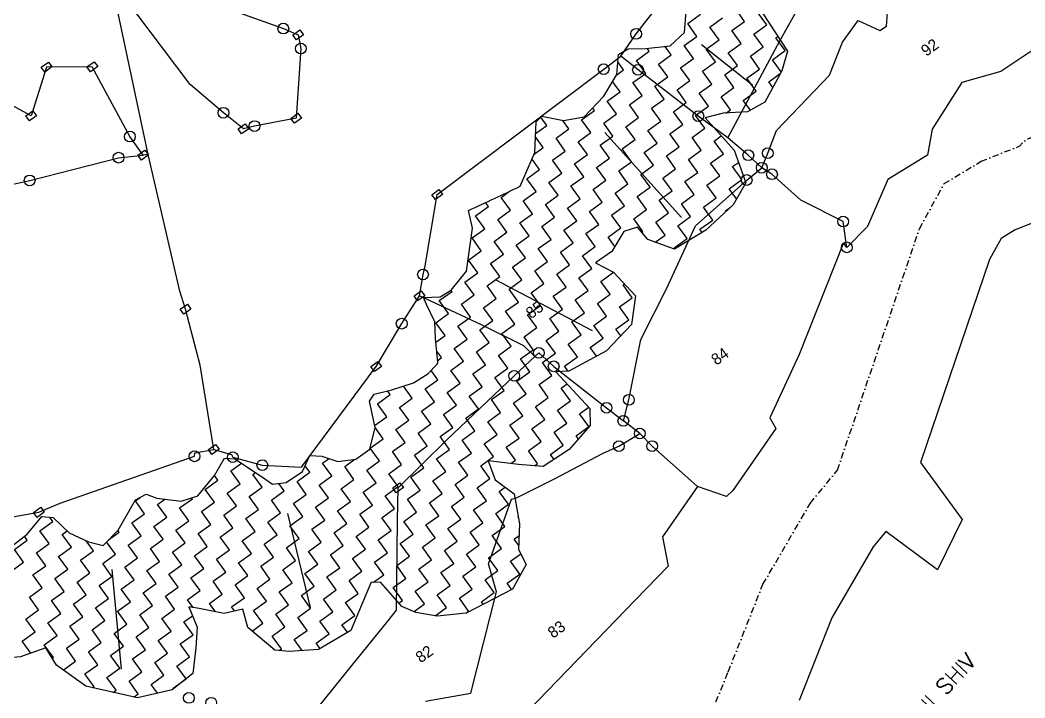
# Model space of a CAD drawing. Header units: metres. Extents: x 347706 to 350992, y 1759363 to 1763257.
# Drawn here: x 348433 to 349234, y 1759648 to 1760188 of the extents above; entities that cross this region are included whole.
import ezdxf

# ---------------------------------------------------------------- set-up
doc = ezdxf.new("R2010")
doc.units = ezdxf.units.M
doc.header["$MEASUREMENT"] = 0
doc.linetypes.add('DASHDOT', pattern=[1, 0.5, -0.25, 0, -0.25])
for name, color, linetype in [('POLY_HATCH', 12, 'Continuous'), ('POLY_PARCEL', 6, 'Continuous'), ('POLY_WATER', 4, 'Continuous'), ('SYM_ARROW', 1, 'Continuous'), ('TEXT_MAPOUT', 7, 'Continuous'), ('TEXT_PARCEL', 7, 'Continuous'), ('V_BOUND_STREAM_LINE', 7, 'DASHDOT')]:
    doc.layers.add(name, color=color, linetype=linetype)
doc.styles.get("Standard").update_dxf_attribs({"font": 'simplex.shx'})
doc.styles.add('TEXT_MAP', font='')
doc.styles.get('TEXT_MAP').set_extended_font_data('Kruti Dev 050')

msp = doc.modelspace()

# ---------------------------------------------------------------- linework, layer by layer
for points in [[(348650.51, 1760175.93), (348656.2, 1760180.04), (348659.04, 1760176.11), (348653.36, 1760172)], [(348449.98, 1760150.32), (348455.66, 1760154.43), (348458.5, 1760150.5), (348452.82, 1760146.39)], [(348486.4, 1760150.58), (348492.09, 1760154.69), (348494.93, 1760150.76), (348489.24, 1760146.65)], [(348437.66, 1760111.43), (348443.35, 1760115.54), (348446.19, 1760111.61), (348440.51, 1760107.5)], [(348648.92, 1760109.55), (348654.61, 1760113.66), (348657.45, 1760109.72), (348651.77, 1760105.61)], [(348606.81, 1760101.13), (348612.5, 1760105.24), (348615.34, 1760101.31), (348609.65, 1760097.2)], [(348526.93, 1760080.18), (348532.62, 1760084.29), (348535.46, 1760080.35), (348529.77, 1760076.24)], [(348761.3, 1760048.67), (348766.98, 1760052.78), (348769.83, 1760048.85), (348764.14, 1760044.74)], [(348747.11, 1759967.94), (348752.8, 1759972.05), (348755.64, 1759968.12), (348749.96, 1759964.01)], [(348560.79, 1759957.36), (348566.47, 1759961.47), (348569.32, 1759957.53), (348563.63, 1759953.42)], [(348712.69, 1759911.65), (348718.38, 1759915.76), (348721.22, 1759911.83), (348715.53, 1759907.72)], [(348583.17, 1759845.54), (348588.85, 1759849.65), (348591.7, 1759845.71), (348586.01, 1759841.6)], [(348730.17, 1759814.99), (348735.86, 1759819.1), (348738.7, 1759815.16), (348733.02, 1759811.05)], [(348443.85, 1759795.41), (348449.54, 1759799.53), (348452.38, 1759795.59), (348446.7, 1759791.48)]]:
    msp.add_lwpolyline(points, close=True)
for centre in [(348642.97, 1760181.08), (348924.17, 1760176.85), (348656.9, 1760165.17), (348898.33, 1760148.73), (348925.71, 1760148.2), (348595.16, 1760114), (348973.77, 1760111.37), (348620, 1760103.38), (348520.65, 1760095), (349029.11, 1760081.8), (348511.62, 1760078.18), (349013.63, 1760080.11), (349024.33, 1760070.18), (348440.74, 1760060.09), (349012.34, 1760060.38), (349032.49, 1760064.98), (349089.25, 1760027.28), (349092.17, 1760006.71), (348754.31, 1759985.07), (348737.31, 1759945.9), (348846.64, 1759922.58), (348858.48, 1759911.86), (348827.01, 1759904.29), (348918.45, 1759885.19), (348900.56, 1759878.84), (348914.02, 1759868.38), (348927.1, 1759858.33), (348910.44, 1759848.22), (348936.95, 1759848.27), (348572.14, 1759840.16), (348602.68, 1759839.46), (348626.18, 1759833.11), (348567.64, 1759647.53), (348585.44, 1759643.67)]:
    msp.add_circle(centre, 4.29)
at = {"layer": 'POLY_HATCH'}
for p, q in [((349020.6, 1760199.94), (349044.83, 1760163.09)), ((348962.83, 1760177.86), (348963.97, 1760195.06)), ((348951.28, 1760167.25), (348962.83, 1760177.86)), ((348931.92, 1760165.11), (348951.28, 1760167.25)), ((348908.82, 1760144.36), (348910.12, 1760160.54)), ((348910.12, 1760160.54), (348917.81, 1760165.08)), ((348917.81, 1760165.08), (348931.92, 1760165.11)), ((349044.83, 1760163.09), (349040.33, 1760147.42)), ((348898.53, 1760127.32), (348908.82, 1760144.36)), ((349040.33, 1760147.42), (349026.78, 1760122.38)), ((348882.75, 1760110.83), (348898.53, 1760127.32)), ((349026.78, 1760122.38), (349013.09, 1760114.74)), ((348844.39, 1760106.82), (348849.05, 1760111.31)), ((348849.05, 1760111.31), (348866.21, 1760107.91)), ((348866.21, 1760107.91), (348882.75, 1760110.83)), ((348993.56, 1760113.61), (348979.2, 1760110)), ((348979.2, 1760110), (349002.29, 1760084.13)), ((349013.09, 1760114.74), (348993.56, 1760113.61)), ((348843.4, 1760082.39), (348844.39, 1760106.82)), ((348831.83, 1760055.39), (348843.4, 1760082.39)), ((349002.29, 1760084.13), (349011.53, 1760058.06)), ((349011.53, 1760058.06), (349001.5, 1760040.65)), ((349001.5, 1760040.65), (348979.89, 1760020.51)), ((348793.62, 1760021.95), (348790.67, 1760036.2)), ((348789.06, 1759987.6), (348793.62, 1760021.95)), ((348925.16, 1760022.73), (348914.38, 1760019.36)), ((348933.41, 1760012.88), (348925.16, 1760022.73)), ((348914.38, 1760019.36), (348904.94, 1760003.49)), ((348979.89, 1760020.51), (348954.79, 1760005.19)), ((348954.79, 1760005.19), (348933.41, 1760012.88)), ((348904.94, 1760003.49), (348891.68, 1759994.47)), ((348891.68, 1759994.47), (348906.19, 1759986.9)), ((348776.79, 1759972.52), (348789.06, 1759987.6)), ((348906.19, 1759986.9), (348923.8, 1759968.01)), ((348754.79, 1759966.69), (348768.09, 1759967.36)), ((348757.16, 1759961.06), (348754.79, 1759966.69)), ((348768.09, 1759967.36), (348776.79, 1759972.52)), ((348923.8, 1759968.01), (348920.46, 1759945.27)), ((348763.78, 1759947.21), (348757.16, 1759961.06)), ((348764.28, 1759934.02), (348763.78, 1759947.21)), ((348920.46, 1759945.27), (348900.66, 1759924.18)), ((348766.13, 1759915.03), (348764.28, 1759934.02)), ((348900.66, 1759924.18), (348870.51, 1759908.03)), ((348758.09, 1759905.83), (348765.55, 1759913.49)), ((348765.55, 1759913.49), (348766.13, 1759915.03)), ((348746.79, 1759898.79), (348758.09, 1759905.83)), ((348870.51, 1759908.03), (348860.24, 1759907.38)), ((348860.24, 1759907.38), (348887.34, 1759878.26)), ((348729.46, 1759893.04), (348746.79, 1759898.79)), ((348711.62, 1759884.1), (348715.48, 1759889.71)), ((348715.48, 1759889.71), (348729.46, 1759893.04)), ((348716.1, 1759863.05), (348711.62, 1759884.1)), ((348887.34, 1759878.26), (348887.47, 1759864.8)), ((348711.9, 1759845.93), (348716.1, 1759863.05)), ((348887.47, 1759864.8), (348870.91, 1759845.49)), ((348700.76, 1759837.88), (348711.9, 1759845.93)), ((348870.91, 1759845.49), (348850.06, 1759832.11)), ((348587.99, 1759824.78), (348596.12, 1759838.56)), ((348596.12, 1759838.56), (348604.26, 1759838.24)), ((348604.26, 1759838.24), (348626.31, 1759823.58)), ((348658.17, 1759827.98), (348664.18, 1759840.79)), ((348664.18, 1759840.79), (348673.6, 1759840.26)), ((348673.6, 1759840.26), (348686.35, 1759835.92)), ((348686.35, 1759835.92), (348700.76, 1759837.88)), ((348830.3, 1759833.64), (348806.17, 1759836.52)), ((348806.17, 1759836.52), (348811.94, 1759821.5)), ((348850.06, 1759832.11), (348830.3, 1759833.64)), ((348574.87, 1759808.52), (348587.99, 1759824.78)), ((348626.31, 1759823.58), (348634.27, 1759818.04)), ((348645.28, 1759819.23), (348658.17, 1759827.98)), ((348811.94, 1759821.5), (348826.85, 1759810.26)), ((348634.27, 1759818.04), (348645.28, 1759819.23)), ((348511.31, 1759781.33), (348525.02, 1759805.36)), ((348525.02, 1759805.36), (348533.62, 1759809.88)), ((348533.62, 1759809.88), (348542.14, 1759806.88)), ((348542.14, 1759806.88), (348561.43, 1759804.45)), ((348561.43, 1759804.45), (348574.87, 1759808.52)), ((348826.85, 1759810.26), (348831.18, 1759786.28)), ((348438.85, 1759778.21), (348450.28, 1759792.12)), ((348450.28, 1759792.12), (348459.46, 1759791.28)), ((348459.46, 1759791.28), (348472.25, 1759779.06)), ((348499.18, 1759769.17), (348511.31, 1759781.33)), ((348831.18, 1759786.28), (348830.53, 1759765.88)), ((348418.23, 1759762.17), (348438.85, 1759778.21)), ((348472.25, 1759779.06), (348487.51, 1759772.03)), ((348487.51, 1759772.03), (348499.18, 1759769.17)), ((348830.53, 1759765.88), (348836.45, 1759753.79)), ((348836.45, 1759753.79), (348825.75, 1759734.19)), ((348712.99, 1759739.76), (348696.64, 1759701.4)), ((348720.69, 1759739.55), (348712.99, 1759739.76)), ((348737.3, 1759720.5), (348720.69, 1759739.55)), ((348825.75, 1759734.19), (348788.58, 1759715.23)), ((348575.97, 1759718.74), (348567.66, 1759720.07)), ((348567.66, 1759720.07), (348574.24, 1759703.94)), ((348595.69, 1759714.93), (348575.97, 1759718.74)), ((348610.68, 1759718.42), (348595.69, 1759714.93)), ((348614.54, 1759703.71), (348610.68, 1759718.42)), ((348748.66, 1759715.73), (348737.3, 1759720.5)), ((348765.55, 1759712.69), (348748.66, 1759715.73)), ((348788.58, 1759715.23), (348765.55, 1759712.69)), ((348574.24, 1759703.94), (348573.21, 1759687.38)), ((348636.19, 1759685.49), (348614.54, 1759703.71)), ((348696.64, 1759701.4), (348670.9, 1759686.18)), ((348453.72, 1759687.48), (348433.53, 1759680.22)), ((348461.99, 1759673.69), (348453.72, 1759687.48)), ((348573.21, 1759687.38), (348570.92, 1759667.09)), ((348647.7, 1759684.65), (348636.19, 1759685.49)), ((348670.9, 1759686.18), (348647.7, 1759684.65)), ((348433.53, 1759680.22), (348419.05, 1759678.97)), ((348485.49, 1759656.81), (348461.99, 1759673.69)), ((348570.92, 1759667.09), (348554.38, 1759654.01)), ((348526.64, 1759647.59), (348485.49, 1759656.81)), ((348554.38, 1759654.01), (348526.64, 1759647.59))]:
    msp.add_line(p, q, dxfattribs=at)
at = {"layer": 'POLY_HATCH', "linetype": 'Continuous'}
for p, q in [((348965.29, 1760185.12), (348975.51, 1760192.5)), ((348982.89, 1760182.29), (348993.1, 1760189.67)), ((349010.7, 1760186.84), (349003.32, 1760197.06)), ((349028.3, 1760184.01), (349020.92, 1760194.23)), ((348972.68, 1760174.91), (348965.29, 1760185.12)), ((348990.27, 1760172.08), (348982.89, 1760182.29)), ((349000.49, 1760179.46), (349010.7, 1760186.84)), ((349018.09, 1760176.63), (349028.3, 1760184.01)), ((348962.46, 1760167.52), (348972.68, 1760174.91)), ((349007.87, 1760169.25), (349000.49, 1760179.46)), ((349025.47, 1760166.42), (349018.09, 1760176.63)), ((349035.68, 1760173.8), (349037.11, 1760174.83)), ((349043.07, 1760163.59), (349035.68, 1760173.8)), ((348952.25, 1760160.14), (348947.42, 1760166.83)), ((348969.85, 1760157.31), (348962.46, 1760167.52)), ((348980.06, 1760164.69), (348990.27, 1760172.08)), ((348997.66, 1760161.86), (349007.87, 1760169.25)), ((349015.26, 1760159.03), (349025.47, 1760166.42)), ((348924.44, 1760155.59), (348934.65, 1760162.97)), ((348934.65, 1760162.97), (348933.02, 1760165.23)), ((348942.04, 1760152.76), (348952.25, 1760160.14)), ((348987.44, 1760154.48), (348980.06, 1760164.69)), ((349005.04, 1760151.65), (348997.66, 1760161.86)), ((349022.64, 1760148.82), (349015.26, 1760159.03)), ((349032.85, 1760156.2), (349043.07, 1760163.59)), ((348914.22, 1760148.2), (348909.64, 1760154.55)), ((348931.82, 1760145.37), (348924.44, 1760155.59)), ((348949.42, 1760142.54), (348942.04, 1760152.76)), ((348959.63, 1760149.93), (348969.85, 1760157.31)), ((348967.02, 1760139.71), (348959.63, 1760149.93)), ((348977.23, 1760147.1), (348987.44, 1760154.48)), ((348994.83, 1760144.27), (349005.04, 1760151.65)), ((349039.85, 1760146.53), (349032.85, 1760156.2)), ((348908.75, 1760144.24), (348914.22, 1760148.2)), ((348921.61, 1760137.99), (348931.82, 1760145.37)), ((348939.21, 1760135.16), (348949.42, 1760142.54)), ((348984.61, 1760136.88), (348977.23, 1760147.1)), ((349002.21, 1760134.05), (348994.83, 1760144.27)), ((349012.43, 1760141.44), (349022.64, 1760148.82)), ((349030.02, 1760138.61), (349039.12, 1760145.18)), ((348911.39, 1760130.6), (348905.46, 1760138.81)), ((348928.99, 1760127.77), (348921.61, 1760137.99)), ((348946.59, 1760124.94), (348939.21, 1760135.16)), ((348956.8, 1760132.33), (348967.02, 1760139.71)), ((348974.4, 1760129.5), (348984.61, 1760136.88)), ((348992, 1760126.67), (349002.21, 1760134.05)), ((349019.81, 1760131.22), (349012.43, 1760141.44)), ((349033.19, 1760134.22), (349030.02, 1760138.61)), ((348901.18, 1760123.22), (348911.39, 1760130.6)), ((348918.78, 1760120.39), (348928.99, 1760127.77)), ((348964.19, 1760122.11), (348956.8, 1760132.33)), ((348981.78, 1760119.28), (348974.4, 1760129.5)), ((348999.38, 1760116.45), (348992, 1760126.67)), ((349009.6, 1760123.84), (349019.81, 1760131.22)), ((348890.97, 1760115.84), (348889.49, 1760117.88)), ((348908.56, 1760113.01), (348901.18, 1760123.22)), ((348926.16, 1760110.18), (348918.78, 1760120.39)), ((348936.38, 1760117.56), (348946.59, 1760124.94)), ((348943.76, 1760107.35), (348936.38, 1760117.56)), ((348953.97, 1760114.73), (348964.19, 1760122.11)), ((348971.57, 1760111.9), (348981.78, 1760119.28)), ((349015.29, 1760115.97), (349009.6, 1760123.84)), ((348852.94, 1760103.9), (348848.19, 1760110.48)), ((348880.75, 1760108.45), (348890.97, 1760115.84)), ((348898.35, 1760105.62), (348908.56, 1760113.01)), ((348915.95, 1760102.79), (348926.16, 1760110.18)), ((348961.36, 1760104.52), (348953.97, 1760114.73)), ((348978.95, 1760101.69), (348971.57, 1760111.9)), ((348995.61, 1760113.72), (348999.38, 1760116.45)), ((348844.01, 1760097.44), (348852.94, 1760103.9)), ((348870.54, 1760101.07), (348865.49, 1760108.05)), ((348888.14, 1760098.24), (348880.75, 1760108.45)), ((348905.73, 1760095.41), (348898.35, 1760105.62)), ((348923.33, 1760092.58), (348915.95, 1760102.79)), ((348933.55, 1760099.96), (348943.76, 1760107.35)), ((348951.14, 1760097.13), (348961.36, 1760104.52)), ((348968.74, 1760094.3), (348978.95, 1760101.69)), ((348850.11, 1760086.3), (348843.91, 1760094.89)), ((348860.33, 1760093.69), (348870.54, 1760101.07)), ((348867.71, 1760083.47), (348860.33, 1760093.69)), ((348877.92, 1760090.86), (348888.14, 1760098.24)), ((348895.52, 1760088.03), (348905.73, 1760095.41)), ((348940.93, 1760089.75), (348933.55, 1760099.96)), ((348958.53, 1760086.92), (348951.14, 1760097.13)), ((348976.12, 1760084.09), (348968.74, 1760094.3)), ((348986.34, 1760091.47), (348992.05, 1760095.6)), ((348842.82, 1760081.03), (348850.11, 1760086.3)), ((348885.31, 1760080.64), (348877.92, 1760090.86)), ((348902.9, 1760077.81), (348895.52, 1760088.03)), ((348913.12, 1760085.2), (348923.33, 1760092.58)), ((348930.72, 1760082.37), (348940.93, 1760089.75)), ((348948.31, 1760079.54), (348958.53, 1760086.92)), ((348993.72, 1760081.26), (348986.34, 1760091.47)), ((348857.5, 1760076.09), (348867.71, 1760083.47)), ((348875.09, 1760073.26), (348885.31, 1760080.64)), ((348892.69, 1760070.43), (348902.9, 1760077.81)), ((348920.5, 1760074.98), (348913.12, 1760085.2)), ((348938.1, 1760072.15), (348930.72, 1760082.37)), ((348955.7, 1760069.32), (348948.31, 1760079.54)), ((348965.91, 1760076.71), (348976.12, 1760084.09)), ((348983.51, 1760073.88), (348993.72, 1760081.26)), ((348847.28, 1760068.7), (348841.16, 1760077.17)), ((348864.88, 1760065.87), (348857.5, 1760076.09)), ((348882.48, 1760063.04), (348875.09, 1760073.26)), ((348900.07, 1760060.21), (348892.69, 1760070.43)), ((348910.29, 1760067.6), (348920.5, 1760074.98)), ((348927.89, 1760064.77), (348938.1, 1760072.15)), ((348973.29, 1760066.49), (348965.91, 1760076.71)), ((348990.89, 1760063.66), (348983.51, 1760073.88)), ((349001.11, 1760071.05), (349005.74, 1760074.4)), ((349008.49, 1760060.83), (349001.11, 1760071.05)), ((348837.07, 1760061.32), (348847.28, 1760068.7)), ((348854.67, 1760058.49), (348864.88, 1760065.87)), ((348872.26, 1760055.66), (348882.48, 1760063.04)), ((348917.67, 1760057.38), (348910.29, 1760067.6)), ((348935.27, 1760054.55), (348927.89, 1760064.77)), ((348945.48, 1760061.94), (348955.7, 1760069.32)), ((348952.87, 1760051.72), (348945.48, 1760061.94)), ((348963.08, 1760059.11), (348973.29, 1760066.49)), ((348980.68, 1760056.28), (348990.89, 1760063.66)), ((348844.45, 1760051.11), (348837.07, 1760061.32)), ((348862.05, 1760048.28), (348854.67, 1760058.49)), ((348879.65, 1760045.45), (348872.26, 1760055.66)), ((348889.86, 1760052.83), (348900.07, 1760060.21)), ((348907.46, 1760050), (348917.67, 1760057.38)), ((348925.06, 1760047.17), (348935.27, 1760054.55)), ((348970.46, 1760048.89), (348963.08, 1760059.11)), ((348988.06, 1760046.06), (348980.68, 1760056.28)), ((348998.28, 1760053.45), (349008.49, 1760060.83)), ((349004.17, 1760045.29), (348998.28, 1760053.45)), ((348816.64, 1760046.55), (348823.34, 1760051.4)), ((348824.02, 1760036.34), (348816.64, 1760046.55)), ((348834.24, 1760043.72), (348844.45, 1760051.11)), ((348851.84, 1760040.89), (348862.05, 1760048.28)), ((348869.43, 1760038.06), (348879.65, 1760045.45)), ((348897.24, 1760042.62), (348889.86, 1760052.83)), ((348914.84, 1760039.79), (348907.46, 1760050)), ((348932.44, 1760036.96), (348925.06, 1760047.17)), ((348942.65, 1760044.34), (348952.87, 1760051.72)), ((348960.25, 1760041.51), (348970.46, 1760048.89)), ((348977.85, 1760038.68), (348988.06, 1760046.06)), ((348796.21, 1760031.79), (348806.43, 1760039.17)), ((348806.43, 1760039.17), (348804.1, 1760042.39)), ((348841.62, 1760033.51), (348834.24, 1760043.72)), ((348859.22, 1760030.68), (348851.84, 1760040.89)), ((348876.82, 1760027.85), (348869.43, 1760038.06)), ((348887.03, 1760035.23), (348897.24, 1760042.62)), ((348904.63, 1760032.4), (348914.84, 1760039.79)), ((348950.04, 1760034.13), (348942.65, 1760044.34)), ((348967.63, 1760031.3), (348960.25, 1760041.51)), ((348985.23, 1760028.47), (348977.85, 1760038.68)), ((348995.45, 1760035.85), (348999.48, 1760038.77)), ((348803.6, 1760021.57), (348796.21, 1760031.79)), ((348813.81, 1760028.96), (348824.02, 1760036.34)), ((348831.41, 1760026.13), (348841.62, 1760033.51)), ((348849.01, 1760023.3), (348859.22, 1760030.68)), ((348894.41, 1760025.02), (348887.03, 1760035.23)), ((348912.01, 1760022.19), (348904.63, 1760032.4)), ((348922.23, 1760029.57), (348932.44, 1760036.96)), ((348929.61, 1760019.36), (348922.23, 1760029.57)), ((348939.82, 1760026.74), (348950.04, 1760034.13)), ((348957.42, 1760023.91), (348967.63, 1760031.3)), ((348995.81, 1760035.35), (348995.45, 1760035.85)), ((348793.38, 1760014.19), (348803.6, 1760021.57)), ((348821.19, 1760018.74), (348813.81, 1760028.96)), ((348838.79, 1760015.91), (348831.41, 1760026.13)), ((348856.39, 1760013.08), (348849.01, 1760023.3)), ((348866.6, 1760020.47), (348876.82, 1760027.85)), ((348884.2, 1760017.64), (348894.41, 1760025.02)), ((348901.8, 1760014.81), (348912.01, 1760022.19)), ((348947.21, 1760016.53), (348939.82, 1760026.74)), ((348964.8, 1760013.7), (348957.42, 1760023.91)), ((348975.02, 1760021.08), (348985.23, 1760028.47)), ((348800.77, 1760003.98), (348793.38, 1760014.19)), ((348810.98, 1760011.36), (348821.19, 1760018.74)), ((348828.58, 1760008.53), (348838.79, 1760015.91)), ((348873.99, 1760010.25), (348866.6, 1760020.47)), ((348891.58, 1760007.42), (348884.2, 1760017.64)), ((348907.21, 1760007.32), (348901.8, 1760014.81)), ((348928.59, 1760018.63), (348929.61, 1760019.36)), ((348939.25, 1760010.78), (348947.21, 1760016.53)), ((348954.59, 1760006.32), (348964.8, 1760013.7)), ((348976.8, 1760018.62), (348975.02, 1760021.08)), ((348818.36, 1760001.15), (348810.98, 1760011.36)), ((348835.96, 1759998.32), (348828.58, 1760008.53)), ((348846.18, 1760005.7), (348856.39, 1760013.08)), ((348853.56, 1759995.49), (348846.18, 1760005.7)), ((348863.77, 1760002.87), (348873.99, 1760010.25)), ((348881.37, 1760000.04), (348891.58, 1760007.42)), ((348955.22, 1760005.45), (348954.59, 1760006.32)), ((348790.55, 1759996.59), (348800.77, 1760003.98)), ((348808.15, 1759993.76), (348818.36, 1760001.15)), ((348825.75, 1759990.93), (348835.96, 1759998.32)), ((348871.16, 1759992.65), (348863.77, 1760002.87)), ((348888.75, 1759989.82), (348881.37, 1760000.04)), ((348797.94, 1759986.38), (348790.55, 1759996.59)), ((348815.53, 1759983.55), (348808.15, 1759993.76)), ((348833.13, 1759980.72), (348825.75, 1759990.93)), ((348843.35, 1759988.1), (348853.56, 1759995.49)), ((348860.94, 1759985.27), (348871.16, 1759992.65)), ((348878.54, 1759982.44), (348888.75, 1759989.82)), ((348787.72, 1759978.99), (348797.94, 1759986.38)), ((348805.32, 1759976.16), (348815.53, 1759983.55)), ((348850.73, 1759977.89), (348843.35, 1759988.1)), ((348868.33, 1759975.06), (348860.94, 1759985.27)), ((348885.92, 1759972.23), (348878.54, 1759982.44)), ((348896.14, 1759979.61), (348906.2, 1759986.89)), ((348795.11, 1759968.78), (348787.72, 1759978.99)), ((348812.7, 1759965.95), (348805.32, 1759976.16)), ((348822.92, 1759973.33), (348833.13, 1759980.72)), ((348840.52, 1759970.5), (348850.73, 1759977.89)), ((348858.11, 1759967.67), (348868.33, 1759975.06)), ((348903.52, 1759969.4), (348896.14, 1759979.61)), ((348913.74, 1759976.78), (348914.87, 1759977.6)), ((348921.12, 1759966.57), (348913.74, 1759976.78)), ((348767.3, 1759964.23), (348777.51, 1759971.61)), ((348777.51, 1759971.61), (348776.82, 1759972.56)), ((348784.89, 1759961.4), (348795.11, 1759968.78)), ((348802.49, 1759958.57), (348812.7, 1759965.95)), ((348830.3, 1759963.12), (348822.92, 1759973.33)), ((348847.9, 1759960.29), (348840.52, 1759970.5)), ((348865.5, 1759957.46), (348858.11, 1759967.67)), ((348875.71, 1759964.84), (348885.92, 1759972.23)), ((348893.31, 1759962.01), (348903.52, 1759969.4)), ((348910.91, 1759959.18), (348921.12, 1759966.57)), ((348774.68, 1759954.01), (348767.3, 1759964.23)), ((348792.28, 1759951.18), (348784.89, 1759961.4)), ((348809.87, 1759948.35), (348802.49, 1759958.57)), ((348820.09, 1759955.74), (348830.3, 1759963.12)), ((348837.69, 1759952.91), (348847.9, 1759960.29)), ((348855.28, 1759950.08), (348865.5, 1759957.46)), ((348883.09, 1759954.63), (348875.71, 1759964.84)), ((348900.69, 1759951.8), (348893.31, 1759962.01)), ((348918.29, 1759948.97), (348910.91, 1759959.18)), ((348764.47, 1759946.63), (348774.68, 1759954.01)), ((348782.06, 1759943.8), (348792.28, 1759951.18)), ((348827.47, 1759945.52), (348820.09, 1759955.74)), ((348845.07, 1759942.69), (348837.69, 1759952.91)), ((348862.67, 1759939.86), (348855.28, 1759950.08)), ((348872.88, 1759947.25), (348883.09, 1759954.63)), ((348890.48, 1759944.42), (348900.69, 1759951.8)), ((348771.85, 1759936.42), (348764.47, 1759946.63)), ((348789.45, 1759933.59), (348782.06, 1759943.8)), ((348799.66, 1759940.97), (348809.87, 1759948.35)), ((348817.26, 1759938.14), (348827.47, 1759945.52)), ((348834.86, 1759935.31), (348845.07, 1759942.69)), ((348880.26, 1759937.03), (348872.88, 1759947.25)), ((348897.86, 1759934.2), (348890.48, 1759944.42)), ((348908.08, 1759941.59), (348918.29, 1759948.97)), ((348911.96, 1759936.21), (348908.08, 1759941.59)), ((348764.56, 1759931.14), (348771.85, 1759936.42)), ((348779.23, 1759926.2), (348789.45, 1759933.59)), ((348807.04, 1759930.76), (348799.66, 1759940.97)), ((348824.64, 1759927.93), (348817.26, 1759938.14)), ((348842.24, 1759925.1), (348834.86, 1759935.31)), ((348852.45, 1759932.48), (348862.67, 1759939.86)), ((348870.05, 1759929.65), (348880.26, 1759937.03)), ((348887.65, 1759926.82), (348897.86, 1759934.2)), ((348786.62, 1759915.99), (348779.23, 1759926.2)), ((348796.83, 1759923.37), (348807.04, 1759930.76)), ((348814.43, 1759920.54), (348824.64, 1759927.93)), ((348859.84, 1759922.27), (348852.45, 1759932.48)), ((348877.43, 1759919.44), (348870.05, 1759929.65)), ((348892.65, 1759919.89), (348887.65, 1759926.82)), ((348769.02, 1759918.82), (348765.25, 1759924.03)), ((348765.98, 1759916.62), (348769.02, 1759918.82)), ((348804.21, 1759913.16), (348796.83, 1759923.37)), ((348821.81, 1759910.33), (348814.43, 1759920.54)), ((348832.03, 1759917.71), (348842.24, 1759925.1)), ((348839.41, 1759907.5), (348832.03, 1759917.71)), ((348849.62, 1759914.88), (348859.84, 1759922.27)), ((348867.22, 1759912.05), (348877.43, 1759919.44)), ((348776.4, 1759908.6), (348786.62, 1759915.99)), ((348794, 1759905.77), (348804.21, 1759913.16)), ((348811.6, 1759902.94), (348821.81, 1759910.33)), ((348857.01, 1759904.67), (348849.62, 1759914.88)), ((348870.14, 1759908.01), (348867.22, 1759912.05)), ((348766.19, 1759901.22), (348760.83, 1759908.64)), ((348783.79, 1759898.39), (348776.4, 1759908.6)), ((348801.38, 1759895.56), (348794, 1759905.77)), ((348818.98, 1759892.73), (348811.6, 1759902.94)), ((348829.2, 1759900.11), (348839.41, 1759907.5)), ((348846.79, 1759897.28), (348857.01, 1759904.67)), ((348745.76, 1759886.45), (348738.77, 1759896.13)), ((348755.98, 1759893.84), (348766.19, 1759901.22)), ((348763.36, 1759883.62), (348755.98, 1759893.84)), ((348773.57, 1759891.01), (348783.79, 1759898.39)), ((348791.17, 1759888.18), (348801.38, 1759895.56)), ((348836.58, 1759889.9), (348829.2, 1759900.11)), ((348854.18, 1759887.07), (348846.79, 1759897.28)), ((348864.39, 1759894.45), (348869.1, 1759897.86)), ((348871.77, 1759884.24), (348864.39, 1759894.45)), ((348717.95, 1759881.9), (348728.16, 1759889.28)), ((348728.16, 1759889.28), (348726.04, 1759892.23)), ((348735.55, 1759879.07), (348745.76, 1759886.45)), ((348780.96, 1759880.79), (348773.57, 1759891.01)), ((348798.55, 1759877.96), (348791.17, 1759888.18)), ((348808.77, 1759885.35), (348818.98, 1759892.73)), ((348816.15, 1759875.13), (348808.77, 1759885.35)), ((348826.37, 1759882.52), (348836.58, 1759889.9)), ((348843.96, 1759879.69), (348854.18, 1759887.07)), ((348725.33, 1759871.69), (348717.95, 1759881.9)), ((348742.93, 1759868.86), (348735.55, 1759879.07)), ((348753.15, 1759876.24), (348763.36, 1759883.62)), ((348770.74, 1759873.41), (348780.96, 1759880.79)), ((348788.34, 1759870.58), (348798.55, 1759877.96)), ((348833.75, 1759872.3), (348826.37, 1759882.52)), ((348851.35, 1759869.47), (348843.96, 1759879.69)), ((348861.56, 1759876.86), (348871.77, 1759884.24)), ((348879.16, 1759874.03), (348886.41, 1759879.27)), ((348715.74, 1759864.75), (348725.33, 1759871.69)), ((348760.53, 1759866.03), (348753.15, 1759876.24)), ((348778.13, 1759863.2), (348770.74, 1759873.41)), ((348795.72, 1759860.37), (348788.34, 1759870.58)), ((348805.94, 1759867.75), (348816.15, 1759875.13)), ((348823.54, 1759864.92), (348833.75, 1759872.3)), ((348841.13, 1759862.09), (348851.35, 1759869.47)), ((348868.94, 1759866.64), (348861.56, 1759876.86)), ((348886.54, 1759863.81), (348879.16, 1759874.03)), ((348722.5, 1759854.09), (348716.08, 1759862.98)), ((348732.72, 1759861.47), (348742.93, 1759868.86)), ((348740.1, 1759851.26), (348732.72, 1759861.47)), ((348750.32, 1759858.64), (348760.53, 1759866.03)), ((348767.91, 1759855.81), (348778.13, 1759863.2)), ((348813.32, 1759857.54), (348805.94, 1759867.75)), ((348830.92, 1759854.71), (348823.54, 1759864.92)), ((348848.52, 1759851.88), (348841.13, 1759862.09)), ((348858.73, 1759859.26), (348868.94, 1759866.64)), ((348876.33, 1759856.43), (348886.54, 1759863.81)), ((348712.29, 1759846.7), (348722.5, 1759854.09)), ((348757.7, 1759848.43), (348750.32, 1759858.64)), ((348775.3, 1759845.6), (348767.91, 1759855.81)), ((348785.51, 1759852.98), (348795.72, 1759860.37)), ((348803.11, 1759850.15), (348813.32, 1759857.54)), ((348820.71, 1759847.32), (348830.92, 1759854.71)), ((348866.11, 1759849.05), (348858.73, 1759859.26)), ((348878.14, 1759853.92), (348876.33, 1759856.43)), ((348719.67, 1759836.49), (348712.29, 1759846.7)), ((348729.89, 1759843.87), (348740.1, 1759851.26)), ((348747.49, 1759841.04), (348757.7, 1759848.43)), ((348765.08, 1759838.21), (348775.3, 1759845.6)), ((348792.89, 1759842.77), (348785.51, 1759852.98)), ((348810.49, 1759839.94), (348803.11, 1759850.15)), ((348828.09, 1759837.11), (348820.71, 1759847.32)), ((348838.3, 1759844.49), (348848.52, 1759851.88)), ((348855.9, 1759841.66), (348866.11, 1759849.05)), ((348674.27, 1759834.77), (348679.22, 1759838.35)), ((348691.86, 1759831.94), (348699.92, 1759837.76)), ((348737.27, 1759833.66), (348729.89, 1759843.87)), ((348754.87, 1759830.83), (348747.49, 1759841.04)), ((348772.47, 1759828), (348765.08, 1759838.21)), ((348782.68, 1759835.38), (348792.89, 1759842.77)), ((348800.28, 1759832.55), (348810.49, 1759839.94)), ((348845.69, 1759834.28), (348838.3, 1759844.49)), ((348858.77, 1759837.7), (348855.9, 1759841.66)), ((348601.05, 1759828.49), (348609.61, 1759834.68)), ((348664.05, 1759827.38), (348660.32, 1759832.55)), ((348681.65, 1759824.55), (348674.27, 1759834.77)), ((348699.25, 1759821.72), (348691.86, 1759831.94)), ((348709.46, 1759829.11), (348719.67, 1759836.49)), ((348727.06, 1759826.28), (348737.27, 1759833.66)), ((348744.66, 1759823.45), (348754.87, 1759830.83)), ((348790.06, 1759825.17), (348782.68, 1759835.38)), ((348807.66, 1759822.34), (348800.28, 1759832.55)), ((348824.28, 1759834.36), (348828.09, 1759837.11)), ((348843.4, 1759832.62), (348845.69, 1759834.28)), ((348590.83, 1759821.11), (348588.07, 1759824.92)), ((348608.43, 1759818.28), (348601.05, 1759828.49)), ((348618.64, 1759825.66), (348620.82, 1759827.23)), ((348626.03, 1759815.45), (348618.64, 1759825.66)), ((348653.84, 1759820), (348664.05, 1759827.38)), ((348671.44, 1759817.17), (348681.65, 1759824.55)), ((348689.03, 1759814.34), (348699.25, 1759821.72)), ((348716.84, 1759818.89), (348709.46, 1759829.11)), ((348734.44, 1759816.06), (348727.06, 1759826.28)), ((348752.04, 1759813.23), (348744.66, 1759823.45)), ((348762.25, 1759820.62), (348772.47, 1759828)), ((348779.85, 1759817.79), (348790.06, 1759825.17)), ((348797.45, 1759814.96), (348807.66, 1759822.34)), ((348580.62, 1759813.72), (348590.83, 1759821.11)), ((348588, 1759803.51), (348580.62, 1759813.72)), ((348598.22, 1759810.89), (348608.43, 1759818.28)), ((348615.81, 1759808.06), (348626.03, 1759815.45)), ((348643.63, 1759812.62), (348639.31, 1759818.58)), ((348661.22, 1759809.79), (348653.84, 1759820)), ((348678.82, 1759806.96), (348671.44, 1759817.17)), ((348696.42, 1759804.13), (348689.03, 1759814.34)), ((348706.63, 1759811.51), (348716.84, 1759818.89)), ((348724.23, 1759808.68), (348734.44, 1759816.06)), ((348741.83, 1759805.85), (348752.04, 1759813.23)), ((348769.64, 1759810.4), (348762.25, 1759820.62)), ((348787.23, 1759807.57), (348779.85, 1759817.79)), ((348804.83, 1759804.74), (348797.45, 1759814.96)), ((348815.05, 1759812.13), (348819.81, 1759815.57)), ((348525, 1759804.62), (348528.7, 1759807.3)), ((348542.59, 1759801.79), (348548.53, 1759806.08)), ((348560.19, 1759798.96), (348570.41, 1759806.34)), ((348570.41, 1759806.34), (348569.91, 1759807.02)), ((348605.6, 1759800.68), (348598.22, 1759810.89)), ((348623.2, 1759797.85), (348615.81, 1759808.06)), ((348633.41, 1759805.23), (348643.63, 1759812.62)), ((348640.8, 1759795.02), (348633.41, 1759805.23)), ((348651.01, 1759802.4), (348661.22, 1759809.79)), ((348668.61, 1759799.57), (348678.82, 1759806.96)), ((348714.01, 1759801.3), (348706.63, 1759811.51)), ((348731.61, 1759798.47), (348724.23, 1759808.68)), ((348749.21, 1759795.64), (348741.83, 1759805.85)), ((348759.42, 1759803.02), (348769.64, 1759810.4)), ((348777.02, 1759800.19), (348787.23, 1759807.57)), ((348822.43, 1759801.91), (348815.05, 1759812.13)), ((348532.38, 1759794.4), (348525, 1759804.62)), ((348549.98, 1759791.57), (348542.59, 1759801.79)), ((348567.58, 1759788.74), (348560.19, 1759798.96)), ((348577.79, 1759796.13), (348588, 1759803.51)), ((348595.39, 1759793.3), (348605.6, 1759800.68)), ((348612.98, 1759790.47), (348623.2, 1759797.85)), ((348658.39, 1759792.19), (348651.01, 1759802.4)), ((348675.99, 1759789.36), (348668.61, 1759799.57)), ((348686.2, 1759796.74), (348696.42, 1759804.13)), ((348703.8, 1759793.91), (348714.01, 1759801.3)), ((348721.4, 1759791.08), (348731.61, 1759798.47)), ((348766.81, 1759792.81), (348759.42, 1759803.02)), ((348784.4, 1759789.98), (348777.02, 1759800.19)), ((348794.62, 1759797.36), (348804.83, 1759804.74)), ((348802, 1759787.15), (348794.62, 1759797.36)), ((348812.22, 1759794.53), (348822.43, 1759801.91)), ((348459.16, 1759788.12), (348456.7, 1759791.53)), ((348522.17, 1759787.02), (348532.38, 1759794.4)), ((348539.76, 1759784.19), (348549.98, 1759791.57)), ((348585.17, 1759785.91), (348577.79, 1759796.13)), ((348602.77, 1759783.08), (348595.39, 1759793.3)), ((348620.37, 1759780.25), (348612.98, 1759790.47)), ((348630.58, 1759787.64), (348640.8, 1759795.02)), ((348648.18, 1759784.81), (348658.39, 1759792.19)), ((348665.78, 1759781.98), (348675.99, 1759789.36)), ((348693.59, 1759786.53), (348686.2, 1759796.74)), ((348711.18, 1759783.7), (348703.8, 1759793.91)), ((348728.78, 1759780.87), (348721.4, 1759791.08)), ((348739, 1759788.25), (348749.21, 1759795.64)), ((348756.59, 1759785.42), (348766.81, 1759792.81)), ((348774.19, 1759782.59), (348784.4, 1759789.98)), ((348819.6, 1759784.32), (348812.22, 1759794.53)), ((348829.81, 1759791.7), (348830.16, 1759791.95)), ((348830.34, 1759790.98), (348829.81, 1759791.7)), ((348448.95, 1759780.74), (348459.16, 1759788.12)), ((348529.55, 1759776.8), (348522.17, 1759787.02)), ((348547.15, 1759773.97), (348539.76, 1759784.19)), ((348557.36, 1759781.36), (348567.58, 1759788.74)), ((348564.75, 1759771.14), (348557.36, 1759781.36)), ((348574.96, 1759778.53), (348585.17, 1759785.91)), ((348592.56, 1759775.7), (348602.77, 1759783.08)), ((348637.97, 1759777.42), (348630.58, 1759787.64)), ((348655.56, 1759774.59), (348648.18, 1759784.81)), ((348673.16, 1759771.76), (348665.78, 1759781.98)), ((348683.37, 1759779.15), (348693.59, 1759786.53)), ((348700.97, 1759776.32), (348711.18, 1759783.7)), ((348746.38, 1759778.04), (348739, 1759788.25)), ((348763.98, 1759775.21), (348756.59, 1759785.42)), ((348781.57, 1759772.38), (348774.19, 1759782.59)), ((348791.79, 1759779.76), (348802, 1759787.15)), ((348809.39, 1759776.93), (348819.6, 1759784.32)), ((348428.52, 1759765.97), (348438.73, 1759773.36)), ((348438.73, 1759773.36), (348436.53, 1759776.4)), ((348456.33, 1759770.53), (348448.95, 1759780.74)), ((348466.54, 1759777.91), (348470.48, 1759780.75)), ((348473.93, 1759767.7), (348466.54, 1759777.91)), ((348503.57, 1759773.57), (348511.95, 1759779.63)), ((348511.95, 1759779.63), (348510.97, 1759780.99)), ((348519.34, 1759769.42), (348529.55, 1759776.8)), ((348536.93, 1759766.59), (348547.15, 1759773.97)), ((348582.34, 1759768.31), (348574.96, 1759778.53)), ((348599.94, 1759765.48), (348592.56, 1759775.7)), ((348610.15, 1759772.87), (348620.37, 1759780.25)), ((348627.75, 1759770.04), (348637.97, 1759777.42)), ((348645.35, 1759767.21), (348655.56, 1759774.59)), ((348690.76, 1759768.93), (348683.37, 1759779.15)), ((348708.35, 1759766.1), (348700.97, 1759776.32)), ((348718.57, 1759773.49), (348728.78, 1759780.87)), ((348725.95, 1759763.27), (348718.57, 1759773.49)), ((348736.17, 1759770.66), (348746.38, 1759778.04)), ((348753.76, 1759767.83), (348763.98, 1759775.21)), ((348799.17, 1759769.55), (348791.79, 1759779.76)), ((348816.77, 1759766.72), (348809.39, 1759776.93)), ((348826.98, 1759774.1), (348830.88, 1759776.92)), ((348830.63, 1759769.05), (348826.98, 1759774.1)), ((348435.9, 1759755.76), (348428.52, 1759765.97)), ((348446.12, 1759763.14), (348456.33, 1759770.53)), ((348463.71, 1759760.31), (348473.93, 1759767.7)), ((348491.53, 1759764.87), (348485.77, 1759772.83)), ((348509.12, 1759762.04), (348501.95, 1759771.95)), ((348526.72, 1759759.21), (348519.34, 1759769.42)), ((348544.32, 1759756.38), (348536.93, 1759766.59)), ((348554.53, 1759763.76), (348564.75, 1759771.14)), ((348572.13, 1759760.93), (348582.34, 1759768.31)), ((348589.73, 1759758.1), (348599.94, 1759765.48)), ((348617.54, 1759762.65), (348610.15, 1759772.87)), ((348635.13, 1759759.82), (348627.75, 1759770.04)), ((348652.73, 1759756.99), (348645.35, 1759767.21)), ((348662.95, 1759764.38), (348673.16, 1759771.76)), ((348680.54, 1759761.55), (348690.76, 1759768.93)), ((348698.14, 1759758.72), (348708.35, 1759766.1)), ((348743.55, 1759760.44), (348736.17, 1759770.66)), ((348761.15, 1759757.61), (348753.76, 1759767.83)), ((348771.36, 1759765), (348781.57, 1759772.38)), ((348788.96, 1759762.17), (348799.17, 1759769.55)), ((348806.56, 1759759.34), (348816.77, 1759766.72)), ((348453.5, 1759752.93), (348446.12, 1759763.14)), ((348471.1, 1759750.1), (348463.71, 1759760.31)), ((348481.31, 1759757.48), (348491.53, 1759764.87)), ((348488.7, 1759747.27), (348481.31, 1759757.48)), ((348498.91, 1759754.65), (348509.12, 1759762.04)), ((348516.51, 1759751.82), (348526.72, 1759759.21)), ((348561.92, 1759753.55), (348554.53, 1759763.76)), ((348579.51, 1759750.72), (348572.13, 1759760.93)), ((348597.11, 1759747.89), (348589.73, 1759758.1)), ((348607.32, 1759755.27), (348617.54, 1759762.65)), ((348624.92, 1759752.44), (348635.13, 1759759.82)), ((348670.33, 1759754.16), (348662.95, 1759764.38)), ((348687.93, 1759751.33), (348680.54, 1759761.55)), ((348705.52, 1759748.5), (348698.14, 1759758.72)), ((348715.74, 1759755.89), (348725.95, 1759763.27)), ((348733.34, 1759753.06), (348743.55, 1759760.44)), ((348750.93, 1759750.23), (348761.15, 1759757.61)), ((348778.74, 1759754.78), (348771.36, 1759765)), ((348796.34, 1759751.95), (348788.96, 1759762.17)), ((348813.94, 1759749.12), (348806.56, 1759759.34)), ((348824.15, 1759756.5), (348832.25, 1759762.36)), ((348425.69, 1759748.38), (348435.9, 1759755.76)), ((348443.29, 1759745.55), (348453.5, 1759752.93)), ((348460.88, 1759742.72), (348471.1, 1759750.1)), ((348506.29, 1759744.44), (348498.91, 1759754.65)), ((348523.89, 1759741.61), (348516.51, 1759751.82)), ((348534.1, 1759748.99), (348544.32, 1759756.38)), ((348551.7, 1759746.16), (348561.92, 1759753.55)), ((348569.3, 1759743.33), (348579.51, 1759750.72)), ((348614.71, 1759745.06), (348607.32, 1759755.27)), ((348632.3, 1759742.23), (348624.92, 1759752.44)), ((348642.52, 1759749.61), (348652.73, 1759756.99)), ((348649.9, 1759739.4), (348642.52, 1759749.61)), ((348660.12, 1759746.78), (348670.33, 1759754.16)), ((348677.71, 1759743.95), (348687.93, 1759751.33)), ((348723.12, 1759745.67), (348715.74, 1759755.89)), ((348740.72, 1759742.84), (348733.34, 1759753.06)), ((348758.32, 1759740.01), (348750.93, 1759750.23)), ((348768.53, 1759747.4), (348778.74, 1759754.78)), ((348786.13, 1759744.57), (348796.34, 1759751.95)), ((348803.73, 1759741.74), (348813.94, 1759749.12)), ((348831.54, 1759746.29), (348824.15, 1759756.5)), ((348450.67, 1759735.33), (348443.29, 1759745.55)), ((348468.27, 1759732.5), (348460.88, 1759742.72)), ((348478.48, 1759739.89), (348488.7, 1759747.27)), ((348496.08, 1759737.06), (348506.29, 1759744.44)), ((348513.68, 1759734.23), (348523.89, 1759741.61)), ((348541.49, 1759738.78), (348534.1, 1759748.99)), ((348559.09, 1759735.95), (348551.7, 1759746.16)), ((348576.68, 1759733.12), (348569.3, 1759743.33)), ((348586.9, 1759740.5), (348597.11, 1759747.89)), ((348604.49, 1759737.67), (348614.71, 1759745.06)), ((348622.09, 1759734.84), (348632.3, 1759742.23)), ((348667.5, 1759736.57), (348660.12, 1759746.78)), ((348685.1, 1759733.74), (348677.71, 1759743.95)), ((348695.31, 1759741.12), (348705.52, 1759748.5)), ((348702.69, 1759730.91), (348695.31, 1759741.12)), ((348714.87, 1759739.71), (348723.12, 1759745.67)), ((348730.51, 1759735.46), (348740.72, 1759742.84)), ((348775.91, 1759737.18), (348768.53, 1759747.4)), ((348793.51, 1759734.35), (348786.13, 1759744.57)), ((348811.11, 1759731.52), (348803.73, 1759741.74)), ((348821.32, 1759738.91), (348831.54, 1759746.29)), ((348440.46, 1759727.95), (348450.67, 1759735.33)), ((348485.87, 1759729.67), (348478.48, 1759739.89)), ((348503.46, 1759726.84), (348496.08, 1759737.06)), ((348521.06, 1759724.01), (348513.68, 1759734.23)), ((348531.27, 1759731.4), (348541.49, 1759738.78)), ((348548.87, 1759728.57), (348559.09, 1759735.95)), ((348566.47, 1759725.74), (348576.68, 1759733.12)), ((348594.28, 1759730.29), (348586.9, 1759740.5)), ((348611.88, 1759727.46), (348604.49, 1759737.67)), ((348629.47, 1759724.63), (348622.09, 1759734.84)), ((348639.69, 1759732.01), (348649.9, 1759739.4)), ((348657.29, 1759729.18), (348667.5, 1759736.57)), ((348674.88, 1759726.35), (348685.1, 1759733.74)), ((348737.89, 1759725.25), (348730.51, 1759735.46)), ((348748.1, 1759732.63), (348758.32, 1759740.01)), ((348765.7, 1759729.8), (348775.91, 1759737.18)), ((348783.3, 1759726.97), (348793.51, 1759734.35)), ((348825.01, 1759733.81), (348821.32, 1759738.91)), ((348447.84, 1759717.74), (348440.46, 1759727.95)), ((348458.05, 1759725.12), (348468.27, 1759732.5)), ((348465.44, 1759714.91), (348458.05, 1759725.12)), ((348475.65, 1759722.29), (348485.87, 1759729.67)), ((348493.25, 1759719.46), (348503.46, 1759726.84)), ((348538.66, 1759721.18), (348531.27, 1759731.4)), ((348556.26, 1759718.35), (348548.87, 1759728.57)), ((348570.94, 1759719.55), (348566.47, 1759725.74)), ((348584.07, 1759722.91), (348594.28, 1759730.29)), ((348601.66, 1759720.08), (348611.88, 1759727.46)), ((348647.07, 1759721.8), (348639.69, 1759732.01)), ((348664.67, 1759718.97), (348657.29, 1759729.18)), ((348682.27, 1759716.14), (348674.88, 1759726.35)), ((348692.48, 1759723.52), (348702.69, 1759730.91)), ((348734.99, 1759723.15), (348737.89, 1759725.25)), ((348755.49, 1759722.42), (348748.1, 1759732.63)), ((348773.08, 1759719.59), (348765.7, 1759729.8)), ((348790.68, 1759716.76), (348783.3, 1759726.97)), ((348800.9, 1759724.14), (348811.11, 1759731.52)), ((348437.63, 1759710.35), (348447.84, 1759717.74)), ((348483.04, 1759712.08), (348475.65, 1759722.29)), ((348500.63, 1759709.25), (348493.25, 1759719.46)), ((348510.85, 1759716.63), (348521.06, 1759724.01)), ((348528.44, 1759713.8), (348538.66, 1759721.18)), ((348546.04, 1759710.97), (348556.26, 1759718.35)), ((348588.88, 1759716.24), (348584.07, 1759722.91)), ((348603.99, 1759716.86), (348601.66, 1759720.08)), ((348619.26, 1759717.25), (348629.47, 1759724.63)), ((348626.64, 1759707.03), (348619.26, 1759717.25)), ((348636.86, 1759714.42), (348647.07, 1759721.8)), ((348654.46, 1759711.59), (348664.67, 1759718.97)), ((348699.86, 1759713.31), (348692.48, 1759723.52)), ((348747.12, 1759716.37), (348755.49, 1759722.42)), ((348763.94, 1759712.98), (348773.08, 1759719.59)), ((348802.28, 1759722.22), (348800.9, 1759724.14)), ((348445.01, 1759700.14), (348437.63, 1759710.35)), ((348455.22, 1759707.52), (348465.44, 1759714.91)), ((348472.82, 1759704.69), (348483.04, 1759712.08)), ((348490.42, 1759701.86), (348500.63, 1759709.25)), ((348518.23, 1759706.41), (348510.85, 1759716.63)), ((348535.83, 1759703.58), (348528.44, 1759713.8)), ((348553.43, 1759700.75), (348546.04, 1759710.97)), ((348563.64, 1759708.14), (348570.5, 1759713.1)), ((348644.24, 1759704.2), (348636.86, 1759714.42)), ((348661.84, 1759701.37), (348654.46, 1759711.59)), ((348672.05, 1759708.76), (348682.27, 1759716.14)), ((348689.65, 1759705.93), (348699.86, 1759713.31)), ((348788.57, 1759715.23), (348790.68, 1759716.76)), ((348462.61, 1759697.31), (348455.22, 1759707.52)), ((348480.21, 1759694.48), (348472.82, 1759704.69)), ((348497.8, 1759691.65), (348490.42, 1759701.86)), ((348508.02, 1759699.03), (348518.23, 1759706.41)), ((348525.61, 1759696.2), (348535.83, 1759703.58)), ((348571.02, 1759697.92), (348563.64, 1759708.14)), ((348618.01, 1759700.79), (348626.64, 1759707.03)), ((348634.03, 1759696.82), (348644.24, 1759704.2)), ((348651.63, 1759693.99), (348661.84, 1759701.37)), ((348679.44, 1759698.54), (348672.05, 1759708.76)), ((348694.04, 1759699.86), (348689.65, 1759705.93)), ((348434.8, 1759692.75), (348445.01, 1759700.14)), ((348452.39, 1759689.92), (348462.61, 1759697.31)), ((348469.99, 1759687.09), (348480.21, 1759694.48)), ((348515.4, 1759688.82), (348508.02, 1759699.03)), ((348533, 1759685.99), (348525.61, 1759696.2)), ((348543.21, 1759693.37), (348553.43, 1759700.75)), ((348550.6, 1759683.16), (348543.21, 1759693.37)), ((348560.81, 1759690.54), (348571.02, 1759697.92)), ((348641.41, 1759686.6), (348634.03, 1759696.82)), ((348657.89, 1759685.32), (348651.63, 1759693.99)), ((348669.22, 1759691.16), (348679.44, 1759698.54)), ((348441.73, 1759683.17), (348434.8, 1759692.75)), ((348459.78, 1759679.71), (348452.39, 1759689.92)), ((348477.38, 1759676.88), (348469.99, 1759687.09)), ((348487.59, 1759684.26), (348497.8, 1759691.65)), ((348505.19, 1759681.43), (348515.4, 1759688.82)), ((348522.78, 1759678.6), (348533, 1759685.99)), ((348568.19, 1759680.33), (348560.81, 1759690.54)), ((348639.53, 1759685.24), (348641.41, 1759686.6)), ((348672.25, 1759686.98), (348669.22, 1759691.16)), ((348458.8, 1759679), (348459.78, 1759679.71)), ((348494.97, 1759674.05), (348487.59, 1759684.26)), ((348512.57, 1759671.22), (348505.19, 1759681.43)), ((348530.17, 1759668.39), (348522.78, 1759678.6)), ((348540.38, 1759675.77), (348550.6, 1759683.16)), ((348557.98, 1759672.94), (348568.19, 1759680.33)), ((348467.49, 1759669.74), (348477.38, 1759676.88)), ((348484.76, 1759666.67), (348494.97, 1759674.05)), ((348502.36, 1759663.84), (348512.57, 1759671.22)), ((348547.77, 1759665.56), (348540.38, 1759675.77)), ((348565.36, 1759662.73), (348557.98, 1759672.94)), ((348492.14, 1759656.45), (348484.76, 1759666.67)), ((348509.74, 1759653.62), (348502.36, 1759663.84)), ((348519.95, 1759661.01), (348530.17, 1759668.39)), ((348527.34, 1759650.79), (348519.95, 1759661.01)), ((348537.55, 1759658.18), (348547.77, 1759665.56)), ((348555.15, 1759655.35), (348565.36, 1759662.73)), ((348490.95, 1759655.59), (348492.14, 1759656.45)), ((348507.37, 1759651.91), (348509.74, 1759653.62)), ((348542.54, 1759651.27), (348537.55, 1759658.18)), ((348555.48, 1759654.88), (348555.15, 1759655.35)), ((348523.79, 1759648.23), (348527.34, 1759650.79))]:
    msp.add_line(p, q, dxfattribs=at)
at = {"layer": 'POLY_HATCH'}
msp.add_arc((347479.46, 1762901.55), 3151.11, 294.58927, 295.41494, dxfattribs=at)
at = {"layer": 'POLY_PARCEL'}
for p, q in [((348535.28, 1760080.7), (348506.05, 1760218.44)), ((348568.73, 1760136.64), (348513.81, 1760209.31)), ((348595.93, 1760198.02), (348642.97, 1760181.08)), ((348924.17, 1760176.85), (348940.36, 1760197.69)), ((349038.67, 1760171.36), (349056.54, 1760203.08)), ((349123.72, 1760183.15), (349125.12, 1760201.63)), ((349088.77, 1760170.37), (349101.28, 1760187.44)), ((349101.28, 1760187.44), (349118.39, 1760179.53)), ((349118.39, 1760179.53), (349123.72, 1760183.15)), ((348642.97, 1760181.08), (348654.78, 1760176.02)), ((348654.78, 1760176.02), (348656.9, 1760165.17)), ((348912.01, 1760159.19), (348924.17, 1760176.85)), ((348997.35, 1760093.94), (349038.67, 1760171.36)), ((349078.42, 1760143.84), (349088.77, 1760170.37)), ((348656.9, 1760165.17), (348653.19, 1760109.64)), ((348898.33, 1760148.73), (348912.01, 1760159.19)), ((348925.71, 1760148.2), (348912.01, 1760159.19)), ((348454.24, 1760150.41), (348441.93, 1760111.52)), ((348490.67, 1760150.67), (348454.24, 1760150.41)), ((348520.65, 1760095), (348490.67, 1760150.67)), ((348765.56, 1760048.76), (348898.33, 1760148.73)), ((348973.77, 1760111.37), (348925.71, 1760148.2)), ((349035.98, 1760099.93), (349078.42, 1760143.84)), ((348595.16, 1760114), (348568.73, 1760136.64)), ((348441.93, 1760111.52), (348411.5, 1760128.12)), ((348611.07, 1760101.22), (348595.16, 1760114)), ((348653.19, 1760109.64), (348620, 1760103.38)), ((348997.35, 1760093.94), (348973.77, 1760111.37)), ((348620, 1760103.38), (348611.07, 1760101.22)), ((348531.19, 1760080.27), (348520.65, 1760095)), ((349013.63, 1760080.11), (348997.35, 1760093.94)), ((349029.11, 1760081.8), (349035.98, 1760099.93)), ((348440.74, 1760060.09), (348511.62, 1760078.18)), ((348511.62, 1760078.18), (348531.19, 1760080.27)), ((348535.28, 1760080.7), (348531.19, 1760080.27)), ((348560.37, 1759971.77), (348535.28, 1760080.7)), ((349024.33, 1760070.18), (349013.63, 1760080.11)), ((349024.33, 1760070.18), (349029.11, 1760081.8)), ((349012.34, 1760060.38), (349024.33, 1760070.18)), ((349032.49, 1760064.98), (349024.33, 1760070.18)), ((349055.45, 1760044.19), (349032.49, 1760064.98)), ((348426.16, 1760056.87), (348440.74, 1760060.09)), ((348971.65, 1760023.83), (349012.34, 1760060.38)), ((348756.06, 1759991.89), (348765.56, 1760048.76)), ((349089.25, 1760027.28), (349055.45, 1760044.19)), ((348948.4, 1759973.68), (348971.65, 1760023.83)), ((349092.17, 1760006.71), (349089.25, 1760027.28)), ((348754.31, 1759985.07), (348756.06, 1759991.89)), ((348751.38, 1759968.03), (348754.31, 1759985.07)), ((348927.93, 1759933.33), (348948.4, 1759973.68)), ((348565.05, 1759957.45), (348560.37, 1759971.77)), ((348737.31, 1759945.9), (348751.38, 1759968.03)), ((348801.33, 1759944.75), (348751.38, 1759968.03)), ((348576.51, 1759912.68), (348565.05, 1759957.45)), ((348716.96, 1759911.74), (348737.31, 1759945.9)), ((348834.79, 1759928.28), (348801.33, 1759944.75)), ((348918.45, 1759885.19), (348927.93, 1759933.33)), ((348843.5, 1759919.66), (348834.79, 1759928.28)), ((348827.01, 1759904.29), (348843.5, 1759919.66)), ((348843.5, 1759919.66), (348846.64, 1759922.58)), ((348846.64, 1759922.58), (348858.48, 1759911.86)), ((348587.43, 1759845.62), (348576.51, 1759912.68)), ((348657.55, 1759831.57), (348716.96, 1759911.74)), ((348858.48, 1759911.86), (348900.56, 1759878.84)), ((348773.31, 1759853.22), (348827.01, 1759904.29)), ((348900.56, 1759878.84), (348914.02, 1759868.38)), ((348914.02, 1759868.38), (348918.45, 1759885.19)), ((348927.1, 1759858.33), (348914.02, 1759868.38)), ((348734.44, 1759815.08), (348773.31, 1759853.22)), ((348910.44, 1759848.22), (348927.1, 1759858.33)), ((348927.1, 1759858.33), (348936.95, 1759848.27)), ((348572.28, 1759843.04), (348587.43, 1759845.62)), ((348587.43, 1759845.62), (348601.73, 1759841.55)), ((348897.31, 1759842.5), (348910.44, 1759848.22)), ((348936.95, 1759848.27), (348973.02, 1759816.14)), ((348465.11, 1759802.78), (348572.14, 1759840.16)), ((348572.14, 1759840.16), (348572.28, 1759843.04)), ((348601.73, 1759841.55), (348602.68, 1759839.46)), ((348602.68, 1759839.46), (348626.18, 1759833.11)), ((348859.01, 1759822.24), (348897.31, 1759842.5)), ((348626.18, 1759833.11), (348657.55, 1759831.57)), ((348828.75, 1759807.02), (348859.01, 1759822.24)), ((348733.96, 1759788.96), (348734.44, 1759815.08)), ((348806.4, 1759754.56), (348824.77, 1759806.06)), ((348824.77, 1759806.06), (348828.75, 1759807.02)), ((348448.12, 1759795.5), (348465.11, 1759802.78)), ((348372.08, 1759782.2), (348448.12, 1759795.5)), ((348733.04, 1759717.63), (348733.96, 1759788.96)), ((348812.98, 1759732.08), (348806.4, 1759754.56)), ((348792.47, 1759651.28), (348812.98, 1759732.08)), ((348726.3, 1759708.6), (348733.04, 1759717.63)), ((348697.73, 1759673.66), (348726.3, 1759708.6)), ((348669.19, 1759638.06), (348697.73, 1759673.66)), ((348756.17, 1759644.83), (348792.47, 1759651.28))]:
    msp.add_line(p, q, dxfattribs=at)
at = {"layer": 'POLY_WATER'}
for p, q in [((349263.65, 1760179.5), (349214.96, 1760146.78)), ((349214.96, 1760146.78), (349183.81, 1760137.99)), ((349183.81, 1760137.99), (349160.25, 1760100.98)), ((349160.25, 1760100.98), (349156.35, 1760080.26)), ((349156.35, 1760080.26), (349124.75, 1760060.85)), ((349124.75, 1760060.85), (349108.53, 1760023.21)), ((349108.53, 1760023.21), (349092.17, 1760006.71)), ((349245.23, 1760028.08), (349226.3, 1760020.59)), ((349215.21, 1760013.89), (349205.95, 1759996.97)), ((349226.3, 1760020.59), (349215.21, 1760013.89)), ((349089.59, 1760010.28), (349054.2, 1759921.33)), ((349092.17, 1760006.71), (349089.59, 1760010.28)), ((349205.95, 1759996.97), (349150.91, 1759835.09)), ((349054.2, 1759921.33), (349030.8, 1759870.7)), ((349030.8, 1759870.7), (349035.5, 1759862.23)), ((349035.5, 1759862.23), (349001.3, 1759812.81)), ((349150.91, 1759835.09), (349184.22, 1759789.83)), ((348973.02, 1759816.14), (348945.11, 1759775.86)), ((348996.31, 1759808.11), (348973.02, 1759816.14)), ((349001.3, 1759812.81), (348996.31, 1759808.11)), ((349184.22, 1759789.83), (349164.58, 1759749.74)), ((348945.11, 1759775.86), (348949.68, 1759752.59)), ((349123.23, 1759780.29), (349113.21, 1759768.04)), ((349164.58, 1759749.74), (349123.23, 1759780.29)), ((349113.21, 1759768.04), (349080.14, 1759711.41)), ((348949.68, 1759752.59), (348923.6, 1759725.86)), ((348923.6, 1759725.86), (348814.1, 1759612.39)), ((349080.14, 1759711.41), (349054.08, 1759645.61))]:
    msp.add_line(p, q, dxfattribs=at)
at = {"layer": 'SYM_ARROW'}
for points in [[(349017.11, 1760135.85), (348976.34, 1760168.22)], [(348960.32, 1760030.56), (348899.32, 1760098.39)], [(348889.42, 1759940.1), (348812.09, 1759980.89)], [(348664.63, 1759719.74), (348646.42, 1759794.56)], [(348513.84, 1759670.6), (348506.46, 1759749.99)]]:
    msp.add_lwpolyline(points, dxfattribs=at)
for points in [[(349017.13, 1760135.88), (349017.25, 1760135.74), (349017.09, 1760135.83)], [(348960.34, 1760030.59), (348960.44, 1760030.43), (348960.29, 1760030.54)], [(348889.44, 1759940.13), (348889.58, 1759940.02), (348889.41, 1759940.07)], [(348664.66, 1759719.75), (348664.67, 1759719.57), (348664.6, 1759719.73)], [(348513.87, 1759670.6), (348513.86, 1759670.42), (348513.81, 1759670.59)]]:
    msp.add_solid(points, dxfattribs=at)
at = {"layer": 'V_BOUND_STREAM_LINE', "ltscale": 10}
for p, q in [((349199.21, 1760075.28), (349230.1, 1760087.51)), ((349169.72, 1760057.49), (349199.21, 1760075.28)), ((349150.05, 1760021.54), (349169.72, 1760057.49)), ((349084.66, 1759829.21), (349150.05, 1760021.54)), ((349063.09, 1759802.85), (349084.66, 1759829.21)), ((349025.28, 1759738.1), (349063.09, 1759802.85)), ((348997.68, 1759668.4), (349025.28, 1759738.1)), ((348976.24, 1759616.4), (348997.68, 1759668.4))]:
    msp.add_line(p, q, dxfattribs=at)
msp.add_arc((349242.72, 1760079.35), 15.03, 302.42072, 147.11261, dxfattribs=at)

# ---------------------------------------------------------------- texts
at = {"layer": 'TEXT_MAPOUT'}
msp.add_text('KATVI CHI SHIV', height=12.6031, rotation=47.1617, dxfattribs=at).set_placement((349110.87, 1759583.92))
at = {"layer": 'TEXT_PARCEL', "style": 'TEXT_MAP'}
for s, p in [('92', (349155.48, 1760158.5)), ('85', (348840.39, 1759949.36)), ('84', (348988.14, 1759912.26)), ('83', (348857.9, 1759694.61)), ('82', (348752.48, 1759674.94))]:
    msp.add_text(s, height=9.074, rotation=35.86383, dxfattribs=at).set_placement(p)

doc.saveas('drawing.dxf')
